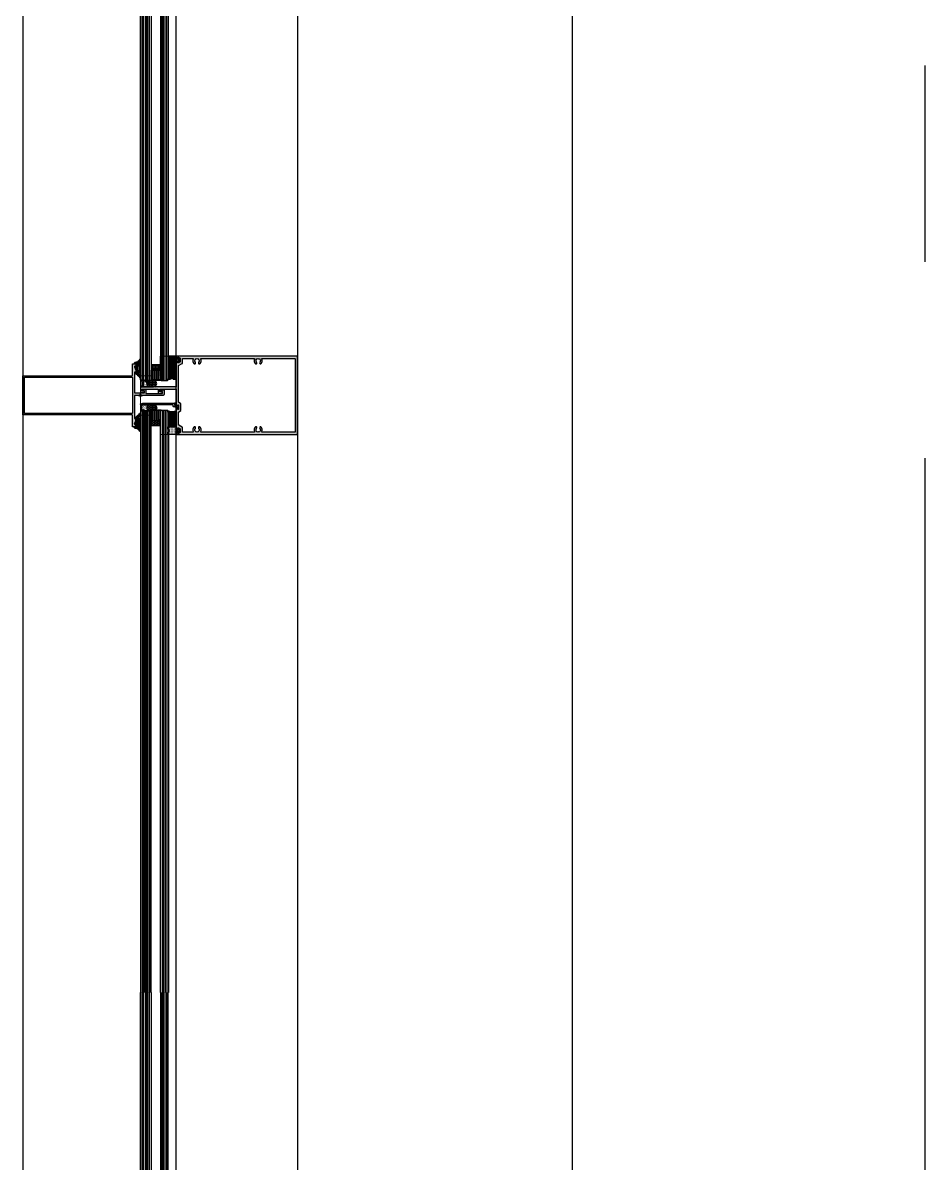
# Model space of a CAD drawing. Header units: millimetres. Extents: x 434053 to 1059003, y -2417481 to 936527.
# Drawn here: x 640920 to 642070, y -2241644 to -2240192 of the extents above; entities that cross this region are included whole.
import ezdxf

# ---------------------------------------------------------------- set-up
doc = ezdxf.new("R2010")
doc.units = ezdxf.units.MM
doc.header["$LTSCALE"] = 1000
doc.header["$MEASUREMENT"] = 0
doc.linetypes.add('CENTER', pattern=[2, 1.25, -0.25, 0.25, -0.25])
doc.linetypes.add('HIDDEN', pattern=[9.525, 6.35, -3.175])
doc.layers.add('A-DETL-0001', color=4, linetype='Continuous', lineweight=15)
doc.layers.add('S-COLS-PROJ', color=150, linetype='Continuous', lineweight=25)
for name, color, linetype in [('ELASTOMER', 6, 'Continuous'), ('ELASTOMER-V', 241, 'Continuous'), ('EXTRUSION-V', 141, 'Continuous'), ('EXTRUSION1', 4, 'Continuous'), ('GLASS', 1, 'Continuous'), ('GLASS-V', 11, 'Continuous'), ('GRID', 8, 'CENTER'), ('HZHZNEWPLOTLAYER#@$TT', 7, 'Continuous'), ('SFC-ELASTOMER', 6, 'Continuous'), ('SFC-ELASTOMER-V', 241, 'Continuous'), ('SILICONE', 8, 'Continuous'), ('SILICONE-V', 9, 'Continuous'), ('型材断面填充', 254, 'Continuous')]:
    doc.layers.add(name, color=color, linetype=linetype)
pattern_1 = [(45, (-5.177405, -3.52174), (-0.04419417, 0.04419417), [])]
pattern_2 = [(180, (30174.3939, 18665.8358), (-3e-16, -1.25), []), (270, (30174.3939, 18665.8358), (1.25, -4e-16), [])]
pattern_3 = [(180, (-8259.038, 34605.197), (2e-12, -2.5), []), (270, (-8259.038, 34605.197), (2.5, 2e-12), [])]
pattern_4 = [(90, (-8261.038, 34583.1971), (1.08253175, 1.875), [1.25, -2.5]), (330, (-8261.038, 34583.1971), (1.082531757, -1.874999996), [1.25, -2.5]), (30, (-8261.038, 34583.1971), (2.165063507, 4e-09), [-2.5, 1.25])]
pattern_5 = [(270, (-2314.46293, 32414.2856), (0.1875, -0.09375), [0, -0.1875])]
pattern_6 = [(180, (-2314.46293, 32414.2856), (-0.09375, -0.1875), [0, -0.1875])]

# ---------------------------------------------------------------- blocks, each defined once
blk = doc.blocks.new('20211008-LC04')
at = {"layer": '型材断面填充', "linetype": 'ByBlock'}
h = blk.add_hatch(color=256, dxfattribs=at)
edge = h.paths.add_edge_path(flags=16)
edge.add_line((139.7, 22.5), (139.7, -22.5))
edge.add_arc((139.2, -22.5), 0.5, -90, 0, ccw=False)
edge.add_line((139.2, -23), (2.5, -23))
edge.add_arc((2.5, -22.5), 0.5, 180, 270, ccw=False)
edge.add_line((2, -22.5), (2, 22.5))
edge.add_arc((2.5, 22.5), 0.5, 90, 180, ccw=False)
edge.add_line((2.5, 23), (139.2, 23))
edge.add_arc((139.2, 22.5), 0.5, 0, 90, ccw=False)
edge = h.paths.add_edge_path()
edge.add_line((143.7, 37), (142.7, 37))
edge.add_arc((142.7, 36.5), 0.5, 90, 201.8014)
edge.add_line((142.3, 36.3), (144, 32.1))
edge.add_arc((143.7, 31.9), 0.3, 0, 21.8014, ccw=False)
edge.add_line((144, 31.9), (144, 29.8))
edge.add_arc((143.7, 29.8), 0.3, -90, 0, ccw=False)
edge.add_line((143.7, 29.5), (142.7, 29.5))
edge.add_arc((142.7, 29), 0.5, 90, 183.6619)
edge.add_line((142.2, 29), (142.2, 3.5))
edge.add_arc((142.7, 3.5), 0.5, 180, 270)
edge.add_line((142.7, 3), (155, 3))
edge.add_line((155, 3), (155, 5.5))
edge.add_line((155, 5.5), (152.8, 5.5))
edge.add_arc((152.8, 5.8), 0.3, 180, 270, ccw=False)
edge.add_line((152.5, 5.8), (152.5, 6.7))
edge.add_arc((152.8, 6.7), 0.3, 97.1808, 180, ccw=False)
edge.add_line((152.8, 7), (156.4, 7.5))
edge.add_arc((156.5, 7), 0.5, 0, 97.1808, ccw=False)
edge.add_line((157, 7), (157, 2.5))
edge.add_line((157, 2.5), (178, 2.5))
edge.add_line((178, 2.5), (178, 5))
edge.add_line((178, 5), (175.3, 5))
edge.add_arc((175.3, 5.3), 0.3, 180, 270, ccw=False)
edge.add_line((175, 5.3), (175, 6.2))
edge.add_arc((175.3, 6.2), 0.3, 96.3794, 180, ccw=False)
edge.add_line((175.3, 6.5), (179.4, 7))
edge.add_arc((179.5, 6.5), 0.5, 0, 96.3793, ccw=False)
edge.add_line((180, 6.5), (180, 1))
edge.add_arc((179, 1), 1, -90, 0, ccw=False)
edge.add_line((179, 0), (142.7, 0))
edge.add_arc((142.7, -0.5), 0.5, 90, 180)
edge.add_line((142.2, -0.5), (142.2, -29))
edge.add_arc((142.7, -29), 0.5, 176.3381, 270)
edge.add_line((142.7, -29.5), (143.7, -29.5))
edge.add_arc((143.7, -29.8), 0.3, 0, 90, ccw=False)
edge.add_line((144, -29.8), (144, -31.9))
edge.add_arc((143.7, -31.9), 0.3, 338.1986, 360, ccw=False)
edge.add_line((144, -32.1), (142.3, -36.3))
edge.add_arc((142.7, -36.5), 0.5, 158.1986, 270)
edge.add_line((142.7, -37), (143.7, -37))
edge.add_arc((143.7, -37.3), 0.3, 0, 90, ccw=False)
edge.add_line((144, -37.3), (144, -39.7))
edge.add_arc((143.7, -39.7), 0.3, -90, 0, ccw=False)
edge.add_line((143.7, -40), (140.2, -40))
edge.add_arc((140.2, -39.5), 0.5, 180, 270, ccw=False)
edge.add_line((139.7, -39.5), (139.7, -25.5))
edge.add_arc((139.2, -25.5), 0.5, 0, 90)
edge.add_line((139.2, -25), (0, -25))
edge.add_line((0, -25), (0, 25))
edge.add_line((0, 25), (139.2, 25))
edge.add_arc((139.2, 25.5), 0.5, 270, 360)
edge.add_line((139.7, 25.5), (139.7, 39.5))
edge.add_arc((140.2, 39.5), 0.5, 90, 180, ccw=False)
edge.add_line((140.2, 40), (143.7, 40))
edge.add_arc((143.7, 39.7), 0.3, 0, 90, ccw=False)
edge.add_line((144, 39.7), (144, 37.3))
edge.add_arc((143.7, 37.3), 0.3, 270, 360, ccw=False)
at = {"color": 0, "linetype": 'ByBlock'}
for points in [[(143.7, 37), (142.7, 37, 0.530598), (142.3, 36.3), (144, 32.1, -0.095415), (144, 31.9), (144, 29.8, -0.414214), (143.7, 29.5), (142.7, 29.5, 0.43306), (142.2, 29), (142.2, 3.5, 0.414214), (142.7, 3), (155, 3), (155, 5.5), (152.8, 5.5, -0.414214), (152.5, 5.8), (152.5, 6.7, -0.377964), (152.8, 7), (156.4, 7.5, -0.451416), (157, 7), (157, 2.5), (178, 2.5), (178, 5), (175.3, 5, -0.414214), (175, 5.3), (175, 6.2, -0.381966), (175.3, 6.5), (179.4, 7, -0.447213), (180, 6.5), (180, 1, -0.414214), (179, 0), (142.7, 0, 0.414214), (142.2, -0.5), (142.2, -29, 0.43306), (142.7, -29.5), (143.7, -29.5, -0.414214), (144, -29.8), (144, -31.9, -0.095415), (144, -32.1), (142.3, -36.3, 0.530598), (142.7, -37), (143.7, -37, -0.414214), (144, -37.3), (144, -39.7, -0.414214), (143.7, -40), (140.2, -40, -0.414214), (139.7, -39.5), (139.7, -25.5, 0.414214), (139.2, -25), (0, -25), (0, 25), (139.2, 25, 0.414214), (139.7, 25.5), (139.7, 39.5, -0.414214), (140.2, 40), (143.7, 40, -0.414214), (144, 39.7), (144, 37.3, -0.414214)], [(139.7, 22.5), (139.7, -22.5, -0.414214), (139.2, -23), (2.5, -23, -0.414214), (2, -22.5), (2, 22.5, -0.414214), (2.5, 23), (139.2, 23, -0.414214)]]:
    blk.add_lwpolyline(points, format="xyb", close=True, dxfattribs=at)
blk = doc.blocks.new('WP')
at = {"linetype": 'ByBlock'}
h = blk.add_hatch(dxfattribs=at)
h.set_pattern_fill('ANSI31', color=0, scale=0.5, style=0)
h.set_pattern_definition(pattern_1)
h.paths.add_polyline_path([(0, 1.25, 0.4142136), (-1.25, 0), (0, 0)])
h = blk.add_hatch(dxfattribs=at)
h.set_pattern_fill('ANSI31', color=0, scale=0.5, style=0)
h.set_pattern_definition(pattern_1)
h.paths.add_polyline_path([(0, -1.25, 0.4142136), (1.25, 0), (0, 0)])
at = {"color": 0, "linetype": 'ByBlock'}
for p, q in [((-2.45, 0), (2.45, 0)), ((0, -2.45), (0, 2.45))]:
    blk.add_line(p, q, dxfattribs=at)
blk.add_circle((0, 0), 1.25, dxfattribs=at)
blk = doc.blocks.new('1902-190121-05')
at = {"layer": 'SFC-ELASTOMER-V'}
h = blk.add_hatch(dxfattribs=at)
h.set_pattern_fill('DOTS', color=256, scale=12, style=0)
h.set_pattern_definition([(0, (-98970.10256, 48449.7369), (0.375, 0.75), [0, -0.75])])
edge = h.paths.add_edge_path(flags=16)
edge.add_arc((3, 3.8), 1, 340.0516, 360)
edge.add_line((4, 3.8), (4, 7.2))
edge.add_arc((3, 7.2), 1, 0, 32.5125)
edge.add_line((3.8, 7.8), (2.9, 9.2))
edge.add_arc((2.5, 8.9), 0.5, 32.5125, 180)
edge.add_line((2, 8.9), (2, 3.4))
edge.add_arc((2.9, 3.4), 0.945, 180, 344.0436)
edge.add_arc((7.7, 2.1), 4, 160.0516, 164.0436, ccw=False)
edge = h.paths.add_edge_path()
edge.add_line((5.7, -2.5), (5.2, -2.5))
edge.add_arc((5.2, -3), 0.5, 90, 226.5751)
edge.add_line((4.9, -3.4), (5.1, -3.6))
edge.add_arc((2.8, -6), 3.32, 16.0825, 47.2847, ccw=False)
edge.add_line((6, -5.1), (6, -5.5))
edge.add_arc((5.4, -5.5), 0.591, 194.2601, 356.8265, ccw=False)
edge.add_arc((1.4, -6.8), 3.65, 18.8601, 46.1587)
edge.add_line((3.9, -4.2), (2.7, -3.1))
edge.add_arc((6.8, 3.9), 8.22, 234.2774, 239.6178, ccw=False)
edge.add_line((2.1, -2.7), (0.4, -2.1))
edge.add_arc((-1.8, -11.8), 10, 77.0054, 85.1504)
edge.add_arc((-0.9, -0.8), 1, 188.5308, 265.1504, ccw=False)
edge.add_line((-1.9, -1), (-2, 0))
edge.add_line((-2, 0), (0, 0))
edge.add_line((0, 0), (0, 3.5))
edge.add_line((0, 3.5), (-1, 3.5))
edge.add_arc((-1, 4), 0.5, 157.3801, 270, ccw=False)
edge.add_line((-1.5, 4.2), (0, 7.5))
edge.add_line((0, 7.5), (0, 11))
edge.add_line((0, 11), (-0.5, 11))
edge.add_arc((-0.5, 11.5), 0.5, 143.1301, 270, ccw=False)
edge.add_arc((-8.5, 25.7), 15.9, 298.5903, 327.3087)
edge.add_arc((5.3, 16.9), 0.5, 90, 147.3087, ccw=False)
edge.add_line((5.3, 17.4), (5.5, 17.4))
edge.add_arc((5.5, 16.9), 0.5, 0, 90, ccw=False)
edge.add_line((6, 16.9), (6, 16.6))
edge.add_arc((5.5, 16.6), 0.5, 337.7652, 360, ccw=False)
edge.add_line((6, 16.4), (4, 11.6))
edge.add_arc((4.5, 11.4), 0.5, 157.7652, 212.5125)
edge.add_line((4.1, 11.1), (5.9, 8.2))
edge.add_arc((5.5, 7.9), 0.5, 0, 32.5125, ccw=False)
edge.add_line((6, 7.9), (6, 3))
edge.add_arc((5.5, 3), 0.5, 323.1301, 360, ccw=False)
edge.add_arc((6.7, 2.1), 1, 143.1301, 180)
edge.add_line((5.7, 2.1), (5.7, -2.5))
at = {"color": 0, "linetype": 'ByBlock'}
blk.add_lwpolyline([(5.7, -2.5), (5.2, -2.5, 0.678166), (4.9, -3.4), (5.1, -3.6, -0.136993), (6, -5.1), (6, -5.5, -0.858364), (4.8, -5.6), (4.8, -5.6, 0.119679), (3.9, -4.2), (2.7, -3.1, -0.023306), (2.1, -2.7), (0.4, -2.1, 0.035554), (-1, -1.8, -0.347355), (-1.9, -1), (-2, 0), (0, 0), (0, 3.5), (-1, 3.5, -0.535184), (-1.5, 4.2), (0, 7.5), (0, 11), (-0.5, 11, -0.618034), (-0.9, 11.8, 0.125968), (4.9, 17.2, -0.255402), (5.3, 17.4), (5.5, 17.4, -0.414214), (6, 16.9), (6, 16.6, -0.097323), (6, 16.4), (4, 11.6, 0.24353), (4.1, 11.1), (5.9, 8.2, -0.142822), (6, 7.9), (6, 3, -0.162278), (5.9, 2.7, 0.162278), (5.7, 2.1), (5.7, -2.5)], format="xyb", dxfattribs=at)
blk.add_lwpolyline([(3.9, 3.5, 0.087262), (4, 3.8), (4, 7.2, 0.142822), (3.8, 7.8), (2.9, 9.2, 0.750054), (2, 8.9), (2, 3.4, 0.869621), (3.9, 3.2, -0.01742)], format="xyb", close=True, dxfattribs=at)
blk = doc.blocks.new('20211011-LC03')
at = {"layer": '型材断面填充', "linetype": 'ByBlock'}
h = blk.add_hatch(color=256, dxfattribs=at)
edge = h.paths.add_edge_path()
edge.add_arc((3.3, 2.2), 0.2, 270, 390)
edge.add_line((3.4, 2.3), (3.3, 2.5))
edge.add_arc((3.5, 2.6), 0.222, 90, 210, ccw=False)
edge.add_line((3.5, 2.8), (3.8, 2.8))
edge.add_arc((3.8, 3), 0.222, 270, 322.4314)
edge.add_line((4, 2.9), (5.5, 4.9))
edge.add_arc((5.7, 4.7), 0.22, 90, 142.4314, ccw=False)
edge.add_line((5.7, 4.9), (7.6, 4.9))
edge.add_arc((7.6, 4.7), 0.22, -37.5686, 90, ccw=False)
edge.add_line((7.8, 4.6), (4.5, 0.3))
edge.add_line((4.5, 0.3), (4.5, -1.5))
edge.add_arc((4, -1.5), 0.5, -89.9999, 0, ccw=False)
edge.add_line((4, -2), (2.5, -2))
edge.add_arc((2.5, -2.5), 0.5, 90.0001, 180)
edge.add_line((2, -2.5), (2, -43))
edge.add_arc((1.5, -43), 0.5, -90, 0, ccw=False)
edge.add_line((1.5, -43.5), (1, -43.5))
edge.add_line((1, -43.5), (0, -40.5))
edge.add_line((0, -40.5), (0, 0))
edge.add_line((0, 0), (2.5, 0))
edge.add_line((2.5, 0), (2.5, 2))
edge.add_line((2.5, 2), (3.3, 2))
at = {"color": 0, "linetype": 'ByBlock'}
blk.add_lwpolyline([(3.3, 2, 0.57735), (3.4, 2.3), (3.3, 2.5, -0.57735), (3.5, 2.8), (3.8, 2.8, 0.232852), (4, 2.9), (5.5, 4.9, -0.232852), (5.7, 4.9), (7.6, 4.9, -0.622255), (7.8, 4.6), (4.5, 0.3), (4.5, -1.5, -0.414213), (4, -2), (2.5, -2, 0.414213), (2, -2.5), (2, -43, -0.414214), (1.5, -43.5), (1, -43.5), (0, -40.5), (0, 0), (2.5, 0), (2.5, 2)], format="xyb", close=True, dxfattribs=at)
blk = doc.blocks.new('*U555')
at = {"layer": 'ELASTOMER-V', "linetype": 'ByBlock'}
h = blk.add_hatch(dxfattribs=at)
h.set_pattern_fill('DOTS', color=256, scale=12, style=0)
h.set_pattern_definition([(0, (0, -2), (0.375, 0.75), [0, -0.75])])
edge = h.paths.add_edge_path()
edge.add_arc((1, -14.8), 1, 0, 90)
edge.add_line((1, -13.8), (-1, -13.8))
edge.add_arc((-1, -14.8), 1, 90, 180)
edge.add_line((-2, -14.8), (-5, -14.8))
edge.add_line((-5, -14.8), (-5, -4.8))
edge.add_line((-5, -4.8), (-2, -4.8))
edge.add_line((-2, -4.8), (-2, -3.1))
edge.add_line((-2, -3.1), (-2.4, -3.1))
edge.add_arc((-2.3, -2.6), 0.5, 140.4654, 270, ccw=False)
edge.add_line((-2.7, -2.3), (-1.2, -0.5))
edge.add_arc((-0.9, -0.8), 0.5, 90, 140.4654, ccw=False)
edge.add_line((-0.9, -0.3), (-0.8, -0.3))
edge.add_arc((0, 0), 0.813, 202.6199, 337.3801)
edge.add_line((0.8, -0.3), (0.9, -0.3))
edge.add_arc((0.9, -0.8), 0.5, 39.5346, 90, ccw=False)
edge.add_line((1.2, -0.5), (2.7, -2.3))
edge.add_arc((2.3, -2.6), 0.5, -90, 39.5346, ccw=False)
edge.add_line((2.3, -3.1), (2, -3.1))
edge.add_line((2, -3.1), (2, -4.8))
edge.add_line((2, -4.8), (5, -4.8))
edge.add_line((5, -4.8), (5, -14.8))
edge.add_line((5, -14.8), (2, -14.8))
edge = h.paths.add_edge_path(flags=16)
edge.add_line((1, -2.8), (1, -3.8))
edge.add_arc((0, -3.8), 1, -180, 0, ccw=False)
edge.add_line((-1, -3.8), (-1, -2.8))
edge.add_arc((0, -2.8), 1, 0, 180, ccw=False)
at = {"color": 0, "linetype": 'ByBlock'}
for points in [[(2, -14.8, 0.414214), (1, -13.8), (-1, -13.8, 0.414214), (-2, -14.8), (-5, -14.8), (-5, -4.8), (-2, -4.8), (-2, -3.1), (-2.4, -3.1, -0.634219), (-2.7, -2.3), (-1.2, -0.5, -0.223826), (-0.9, -0.3), (-0.8, -0.3, 0.666667), (0.8, -0.3), (0.9, -0.3, -0.223826), (1.2, -0.5), (2.7, -2.3, -0.634219), (2.3, -3.1), (2, -3.1), (2, -4.8), (5, -4.8), (5, -14.8)], [(1, -2.8), (1, -3.8, -1), (-1, -3.8), (-1, -2.8, -1)]]:
    blk.add_lwpolyline(points, format="xyb", close=True, dxfattribs=at)
blk = doc.blocks.new('*U423')
at = {"layer": 'GLASS-V'}
h = blk.add_hatch(dxfattribs=at)
h.set_pattern_fill('HONEY', color=256, scale=10, angle=90, style=0)
h.set_pattern_definition(pattern_4)
edge = h.paths.add_edge_path()
edge.add_arc((14.8, 12.3), 0.2, 218, 270, ccw=False)
edge.add_line((14.6, 12.1), (13.3, 13.8))
edge.add_arc((13.5, 13.9), 0.2, 180, 218, ccw=False)
edge.add_line((13.3, 13.9), (13.3, 17.5))
edge.add_line((13.3, 17.5), (13.3, 21.1))
edge.add_arc((13.5, 21.1), 0.2, 142, 180, ccw=False)
edge.add_line((13.3, 21.2), (14.6, 22.9))
edge.add_arc((14.8, 22.8), 0.2, 90, 142, ccw=False)
edge.add_line((14.8, 23), (19.5, 23))
edge.add_arc((19.5, 22.8), 0.2, 0, 90, ccw=False)
edge.add_line((19.7, 22.7), (19.7, 12.2))
edge.add_arc((19.5, 12.3), 0.2, 270, 360, ccw=False)
edge.add_line((19.5, 12.1), (14.8, 12.1))
at = {"layer": 'SILICONE'}
h = blk.add_hatch(dxfattribs=at)
h.set_pattern_fill('DOTS', color=256, scale=3, angle=180, style=0)
h.set_pattern_definition(pattern_6)
edge = h.paths.add_edge_path()
edge.add_arc((-1.9, 22.3), 15, -4.6162, 4.6162, ccw=False)
edge.add_arc((13.5, 21.1), 0.474, 140.8945, 181.1055, ccw=False)
edge.add_line((13.1, 21.4), (14.4, 23.1))
edge.add_arc((14.8, 22.7), 0.5, 90, 142, ccw=False)
edge.add_line((14.8, 23.2), (14.8, 23.5))
edge.add_line((14.8, 23.5), (13, 23.5))
h = blk.add_hatch(dxfattribs=at)
h.set_pattern_fill('DOTS', color=256, scale=3, angle=270, style=0)
h.set_pattern_definition(pattern_5)
edge = h.paths.add_edge_path()
edge.add_arc((-1.9, 12.7), 15, 355.3838, 364.6162)
edge.add_arc((13.5, 13.9), 0.474, 178.8945, 219.1055)
edge.add_line((13.1, 13.6), (14.4, 11.9))
edge.add_arc((14.8, 12.2), 0.5, 218, 270)
edge.add_line((14.8, 11.7), (14.8, 11.5))
edge.add_line((14.8, 11.5), (13, 11.5))
at = {"layer": 'SILICONE-V'}
h = blk.add_hatch(dxfattribs=at)
h.set_pattern_fill('ANSI37', color=256, scale=20, angle=135, style=0)
h.set_pattern_definition(pattern_3)
edge = h.paths.add_edge_path()
edge.add_line((0, 24.5), (0, 10.5))
edge.add_line((0, 10.5), (1, 11.5))
edge.add_line((1, 11.5), (13, 11.5))
edge.add_arc((-2.8, 12.7), 15.8, 355.5337, 364.4663)
edge.add_line((13, 14), (13, 21))
edge.add_arc((-1.8, 22.3), 14.8, 355.2311, 364.7689)
edge.add_line((13, 23.5), (1, 23.5))
edge.add_line((1, 23.5), (0, 24.5))
at = {"layer": 'GLASS'}
for points in [[(829.8, 23.5), (1, 23.5), (0, 24.5), (0, 32.5), (1, 33.5), (829.8, 33.5)], [(829.8, 11.5), (1, 11.5), (0, 10.5), (0, 6.5), (1, 5.5), (829.8, 5.5)], [(829.8, 4), (1, 4), (0, 3), (0, -1), (1, -2), (829.8, -2)]]:
    blk.add_lwpolyline(points, dxfattribs=at)
at = {"layer": 'GLASS-V'}
for p, q in [((0, 31.5), (829.8, 31.5)), ((0, 29.5), (829.8, 29.5)), ((0, 27.5), (829.8, 27.5)), ((0, 25.5), (829.8, 25.5)), ((20, 20.7, 0), (19.7, 20.7, 0)), ((20, 20.1, 0), (19.7, 20.1, 0)), ((20, 14.9, 0), (19.7, 14.9, 0)), ((0, 9.5), (829.8, 9.5)), ((0, 7.5), (829.8, 7.5)), ((0, 2), (829.8, 2)), ((0, 0), (829.8, 0)), ((20, 14.3, 0), (19.7, 14.3, 0))]:
    blk.add_line(p, q, dxfattribs=at)
for points in [[(13, 17.5), (13, 21.1, -0.167343), (13.1, 21.4), (14.4, 23.1, -0.230868), (14.8, 23.2), (19.5, 23.2, -0.414214), (20, 22.7), (20, 17.5), (20, 12.2, -0.414214), (19.5, 11.7), (14.8, 11.7, -0.230868), (14.4, 11.9), (13.1, 13.6, -0.167343), (13, 13.9)], [(14.8, 12.1, -0.230868), (14.6, 12.1), (13.3, 13.8, -0.167343), (13.3, 13.9), (13.3, 17.5), (13.3, 21.1, -0.167343), (13.3, 21.2), (14.6, 22.9, -0.230868), (14.8, 23), (19.5, 23, -0.414214), (19.7, 22.7), (19.7, 12.2, -0.414214), (19.5, 12.1)]]:
    blk.add_lwpolyline(points, format="xyb", close=True, dxfattribs=at)
at = {"layer": 'GLASS-V', "linetype": 'HIDDEN', "const_width": 1.5}
blk.add_lwpolyline([(1, 4.8), (829.8, 4.8)], dxfattribs=at)
at = {"layer": 'SILICONE'}
for points in [[(0, 24.5), (0, 10.5), (1, 11.5), (13, 11.5, 0.038996), (13, 14), (13, 21, 0.041641), (13, 23.5), (1, 23.5)], [(13, 23.5, -0.040306), (13, 21.1, -0.177276), (13.1, 21.4), (14.4, 23.1, -0.230868), (14.8, 23.2), (14.8, 23.5)], [(13, 11.5, 0.040306), (13, 13.9, 0.177276), (13.1, 13.6), (14.4, 11.9, 0.230868), (14.8, 11.7), (14.8, 11.5)]]:
    blk.add_lwpolyline(points, format="xyb", close=True, dxfattribs=at)
blk = doc.blocks.new('20221206.181636')
at = {"layer": '型材断面填充', "linetype": 'ByBlock'}
h = blk.add_hatch(color=256, dxfattribs=at)
edge = h.paths.add_edge_path()
edge.add_line((200, 100), (55.2, 100))
edge.add_line((55.2, 100), (45.5, 100))
edge.add_line((45.5, 100), (45.5, 98))
edge.add_arc((46.5, 98), 1, 179.9993, 270)
edge.add_line((46.5, 97), (46.7, 97))
edge.add_arc((46.7, 97.3), 0.3, 270, 360)
edge.add_line((47, 97.3), (47, 98))
edge.add_arc((47.5, 98), 0.5, 90, 180, ccw=False)
edge.add_line((47.5, 98.5), (48.6, 98.5))
edge.add_arc((48.6, 98), 0.5, 60.2551, 90, ccw=False)
edge.add_line((48.9, 98.4), (50.2, 97.6))
edge.add_arc((50, 97.2), 0.5, 0, 60.2551, ccw=False)
edge.add_line((50.5, 97.2), (50.5, 92.8))
edge.add_arc((50, 92.8), 0.5, 299.7449, 360, ccw=False)
edge.add_line((50.2, 92.4), (48.9, 91.6))
edge.add_arc((48.6, 92), 0.5, 270, 299.7449, ccw=False)
edge.add_line((48.6, 91.5), (47.5, 91.5))
edge.add_arc((47.5, 92), 0.5, 180, 270, ccw=False)
edge.add_line((47, 92), (47, 92.7))
edge.add_arc((46.7, 92.7), 0.3, 0, 90)
edge.add_line((46.7, 93), (46.5, 93))
edge.add_arc((46.5, 92), 1, 90, 180)
edge.add_line((45.5, 92), (45.5, 61))
edge.add_line((45.5, 61), (0.5, 61))
edge.add_arc((0.5, 60.5), 0.5, 90, 180)
edge.add_line((0, 60.5), (0, 54))
edge.add_arc((0.5, 54), 0.5, 180, 270)
edge.add_line((0.5, 53.5), (4.5, 53.5))
edge.add_arc((4.5, 54), 0.5, 270, 360)
edge.add_line((5, 54), (5, 55))
edge.add_arc((4.5, 55), 0.5, 0, 90)
edge.add_line((4.5, 55.5), (2.5, 55.5))
edge.add_arc((2.5, 56), 0.5, 180, 270, ccw=False)
edge.add_line((2, 56), (2, 57.5))
edge.add_arc((2.5, 57.5), 0.5, 90, 180, ccw=False)
edge.add_line((2.5, 58), (22, 58))
edge.add_arc((22, 57.5), 0.5, 0, 90, ccw=False)
edge.add_line((22.5, 57.5), (22.5, 53))
edge.add_arc((23, 53), 0.5, 180, 270)
edge.add_line((23, 52.5), (27, 52.5))
edge.add_arc((27, 53), 0.5, 270, 360)
edge.add_line((27.5, 53), (27.5, 54))
edge.add_arc((27, 54), 0.5, 0, 90)
edge.add_line((27, 54.5), (25, 54.5))
edge.add_arc((25, 55), 0.5, 180, 270, ccw=False)
edge.add_line((24.5, 55), (24.5, 57.5))
edge.add_arc((25, 57.5), 0.5, 90, 180, ccw=False)
edge.add_line((25, 58), (45, 58))
edge.add_arc((45, 57.5), 0.5, 0, 90, ccw=False)
edge.add_line((45.5, 57.5), (45.5, 36.7))
edge.add_arc((45.7, 36.7), 0.2, 180, 299.1177)
edge.add_line((45.8, 36.6), (48.2, 37.9))
edge.add_arc((48.3, 37.7), 0.2, 0, 119.1177, ccw=False)
edge.add_line((48.5, 37.7), (48.5, 32.3))
edge.add_arc((48.3, 32.3), 0.2, 240.8823, 360, ccw=False)
edge.add_line((48.2, 32.1), (45.8, 33.4))
edge.add_arc((45.7, 33.3), 0.2, 60.8823, 180)
edge.add_line((45.5, 33.3), (45.5, 8))
edge.add_arc((46.5, 8), 1, 180, 270)
edge.add_line((46.5, 7), (46.7, 7))
edge.add_arc((46.7, 7.3), 0.3, 270, 360)
edge.add_line((47, 7.3), (47, 8))
edge.add_arc((47.5, 8), 0.5, 90, 180, ccw=False)
edge.add_line((47.5, 8.5), (48.6, 8.5))
edge.add_arc((48.6, 8), 0.5, 60.2551, 90, ccw=False)
edge.add_line((48.9, 8.4), (50.2, 7.6))
edge.add_arc((50, 7.2), 0.5, 0, 60.2551, ccw=False)
edge.add_line((50.5, 7.2), (50.5, 2.8))
edge.add_arc((50, 2.8), 0.5, -60.2551, 0, ccw=False)
edge.add_line((50.2, 2.4), (48.9, 1.6))
edge.add_arc((48.6, 2), 0.5, 270, 299.7449, ccw=False)
edge.add_line((48.6, 1.5), (47.5, 1.5))
edge.add_arc((47.5, 2), 0.5, 180, 270, ccw=False)
edge.add_line((47, 2), (47, 2.7))
edge.add_arc((46.7, 2.7), 0.3, 0, 90)
edge.add_line((46.7, 3), (46.5, 3))
edge.add_arc((46.5, 2), 1, 90, 180.0007)
edge.add_line((45.5, 2), (45.5, 0))
edge.add_line((45.5, 0), (200, 0))
edge.add_line((200, 0), (200, 100))
edge = h.paths.add_edge_path(flags=16)
edge.add_line((48.5, 87.9), (53.2, 90.6))
edge.add_arc((53, 91), 0.5, 299.7449, 360)
edge.add_line((53.5, 91), (53.5, 96.5))
edge.add_arc((54, 96.5), 0.5, 90, 180, ccw=False)
edge.add_line((54, 97), (61.3, 97))
edge.add_line((61.3, 97), (66.8, 97))
edge.add_arc((66.8, 96.5), 0.5, -25.5332, 90, ccw=False)
edge.add_arc((72, 94), 5.3, 154.4668, 222.0226)
edge.add_arc((69, 91.3), 1.25, 222.0226, 330)
edge.add_arc((69, 91.3), 1.25, 330, 402.0226)
edge.add_arc((72, 94), 2.8, 218.5196, 222.0226, ccw=False)
edge.add_line((69.8, 92.3), (69.9, 92.3))
edge.add_arc((72, 94), 2.65, 201.4804, 218.5196, ccw=False)
edge.add_line((69.5, 93), (69.4, 93))
edge.add_arc((72, 94), 2.8, 98.5196, 201.4804, ccw=False)
edge.add_line((71.6, 96.8), (71.6, 96.6))
edge.add_arc((72, 94), 2.65, 81.4804, 98.5196, ccw=False)
edge.add_line((72.4, 96.6), (72.4, 96.8))
edge.add_arc((72, 94), 2.8, -21.4804, 81.4804, ccw=False)
edge.add_line((74.6, 93), (74.5, 93))
edge.add_arc((72, 94), 2.65, 321.4804, 338.5196, ccw=False)
edge.add_line((74.1, 92.3), (74.2, 92.3))
edge.add_arc((72, 94), 2.8, 317.9774, 321.4804, ccw=False)
edge.add_arc((75, 91.3), 1.25, 137.9774, 210)
edge.add_arc((75, 91.3), 1.25, 210, 317.9774)
edge.add_arc((72, 94), 5.3, 317.9774, 385.5332)
edge.add_arc((77.2, 96.5), 0.5, 90, 205.5332, ccw=False)
edge.add_line((77.2, 97), (144.8, 97))
edge.add_arc((144.8, 96.5), 0.5, -25.5332, 90, ccw=False)
edge.add_arc((150, 94), 5.3, 154.4668, 222.0226)
edge.add_arc((147, 91.3), 1.25, 222.0226, 330)
edge.add_arc((147, 91.3), 1.25, 330, 402.0226)
edge.add_arc((150, 94), 2.8, 218.5196, 222.0226, ccw=False)
edge.add_line((147.8, 92.3), (147.9, 92.3))
edge.add_arc((150, 94), 2.65, 201.4804, 218.5196, ccw=False)
edge.add_line((147.5, 93), (147.4, 93))
edge.add_arc((150, 94), 2.8, 98.5196, 201.4804, ccw=False)
edge.add_line((149.6, 96.8), (149.6, 96.6))
edge.add_arc((150, 94), 2.65, 81.4804, 98.5196, ccw=False)
edge.add_line((150.4, 96.6), (150.4, 96.8))
edge.add_arc((150, 94), 2.8, -21.4804, 81.4804, ccw=False)
edge.add_line((152.6, 93), (152.5, 93))
edge.add_arc((150, 94), 2.65, 321.4804, 338.5196, ccw=False)
edge.add_line((152.1, 92.3), (152.2, 92.3))
edge.add_arc((150, 94), 2.8, 317.9774, 321.4804, ccw=False)
edge.add_arc((153, 91.3), 1.25, 137.9774, 210)
edge.add_arc((153, 91.3), 1.25, 210, 317.9774)
edge.add_arc((150, 94), 5.3, 317.9774, 385.5332)
edge.add_arc((155.2, 96.5), 0.5, 90, 205.5332, ccw=False)
edge.add_line((155.2, 97), (196.5, 97))
edge.add_arc((196.5, 96.5), 0.5, 0, 90, ccw=False)
edge.add_line((197, 96.5), (197, 3.5))
edge.add_arc((196.5, 3.5), 0.5, -90, 0, ccw=False)
edge.add_line((196.5, 3), (155.2, 3))
edge.add_arc((155.2, 3.5), 0.5, 154.4668, 270, ccw=False)
edge.add_arc((150, 6), 5.3, 334.4668, 402.0226)
edge.add_arc((153, 8.7), 1.25, 42.0226, 150)
edge.add_arc((153, 8.7), 1.25, 150, 222.0226)
edge.add_arc((150, 6), 2.8, 38.5196, 42.0226, ccw=False)
edge.add_line((152.2, 7.7), (152.1, 7.7))
edge.add_arc((150, 6), 2.65, 21.4804, 38.5196, ccw=False)
edge.add_line((152.5, 7), (152.6, 7))
edge.add_arc((150, 6), 2.8, -81.4804, 21.4804, ccw=False)
edge.add_line((150.4, 3.2), (150.4, 3.4))
edge.add_arc((150, 6), 2.65, 261.4804, 278.5196, ccw=False)
edge.add_line((149.6, 3.4), (149.6, 3.2))
edge.add_arc((150, 6), 2.8, 158.5196, 261.4804, ccw=False)
edge.add_line((147.4, 7), (147.5, 7))
edge.add_arc((150, 6), 2.65, 141.4804, 158.5196, ccw=False)
edge.add_line((147.9, 7.7), (147.8, 7.7))
edge.add_arc((150, 6), 2.8, 137.9774, 141.4804, ccw=False)
edge.add_arc((147, 8.7), 1.25, 317.9774, 390)
edge.add_arc((147, 8.7), 1.25, 30, 137.9774)
edge.add_arc((150, 6), 5.3, 137.9774, 205.5332)
edge.add_arc((144.8, 3.5), 0.5, -90, 25.5332, ccw=False)
edge.add_line((144.8, 3), (77.2, 3))
edge.add_arc((77.2, 3.5), 0.5, 154.4668, 270, ccw=False)
edge.add_arc((72, 6), 5.3, 334.4668, 402.0226)
edge.add_arc((75, 8.7), 1.25, 42.0226, 150)
edge.add_arc((75, 8.7), 1.25, 150, 222.0226)
edge.add_arc((72, 6), 2.8, 38.5196, 42.0226, ccw=False)
edge.add_line((74.2, 7.7), (74.1, 7.7))
edge.add_arc((72, 6), 2.65, 21.4804, 38.5196, ccw=False)
edge.add_line((74.5, 7), (74.6, 7))
edge.add_arc((72, 6), 2.8, -81.4804, 21.4804, ccw=False)
edge.add_line((72.4, 3.2), (72.4, 3.4))
edge.add_arc((72, 6), 2.65, 261.4804, 278.5196, ccw=False)
edge.add_line((71.6, 3.4), (71.6, 3.2))
edge.add_arc((72, 6), 2.8, 158.5196, 261.4804, ccw=False)
edge.add_line((69.4, 7), (69.5, 7))
edge.add_arc((72, 6), 2.65, 141.4804, 158.5196, ccw=False)
edge.add_line((69.9, 7.7), (69.8, 7.7))
edge.add_arc((72, 6), 2.8, 137.9774, 141.4804, ccw=False)
edge.add_arc((69, 8.7), 1.25, 317.9774, 390)
edge.add_arc((69, 8.7), 1.25, 30, 137.9774)
edge.add_arc((72, 6), 5.3, 137.9774, 205.5332)
edge.add_arc((66.8, 3.5), 0.5, -90, 25.5332, ccw=False)
edge.add_line((66.8, 3), (54, 3))
edge.add_arc((54, 3.5), 0.5, 180, 270, ccw=False)
edge.add_line((53.5, 3.5), (53.5, 9))
edge.add_arc((53, 9), 0.5, 0, 60.2551)
edge.add_line((53.2, 9.4), (48.8, 12))
edge.add_arc((49, 12.4), 0.5, 180, 240.2551, ccw=False)
edge.add_line((48.5, 12.4), (48.5, 28.6))
edge.add_line((48.5, 28.6), (51.5, 30.6))
edge.add_line((51.5, 30.6), (51.5, 39.4))
edge.add_line((51.5, 39.4), (48.5, 41.4))
edge.add_line((48.5, 41.4), (48.5, 87.9))
for points in [[(200, 100), (55.2, 100), (45.5, 100), (45.5, 98, 0.414217), (46.5, 97), (46.7, 97, 0.414214), (47, 97.3), (47, 98, -0.414214), (47.5, 98.5), (48.6, 98.5, -0.13052), (48.9, 98.4), (50.2, 97.6, -0.269143), (50.5, 97.2), (50.5, 92.8, -0.269143), (50.2, 92.4), (48.9, 91.6, -0.13052), (48.6, 91.5), (47.5, 91.5, -0.414214), (47, 92), (47, 92.7, 0.414214), (46.7, 93), (46.5, 93, 0.414213), (45.5, 92), (45.5, 61), (0.5, 61, 0.414214), (0, 60.5), (0, 54, 0.414214), (0.5, 53.5), (4.5, 53.5, 0.414214), (5, 54), (5, 55, 0.414214), (4.5, 55.5), (2.5, 55.5, -0.414214), (2, 56), (2, 57.5, -0.414214), (2.5, 58), (22, 58, -0.414214), (22.5, 57.5), (22.5, 53, 0.414214), (23, 52.5), (27, 52.5, 0.414214), (27.5, 53), (27.5, 54, 0.414214), (27, 54.5), (25, 54.5, -0.414214), (24.5, 55), (24.5, 57.5, -0.414213), (25, 58), (45, 58, -0.414214), (45.5, 57.5), (45.5, 36.7, 0.572229), (45.8, 36.6), (48.2, 37.9, -0.572229), (48.5, 37.7), (48.5, 32.3, -0.572229), (48.2, 32.1), (45.8, 33.4, 0.572229), (45.5, 33.3), (45.5, 8, 0.414213), (46.5, 7), (46.7, 7, 0.414214), (47, 7.3), (47, 8, -0.414214), (47.5, 8.5), (48.6, 8.5, -0.13052), (48.9, 8.4), (50.2, 7.6, -0.269143), (50.5, 7.2), (50.5, 2.8, -0.269143), (50.2, 2.4), (48.9, 1.6, -0.13052), (48.6, 1.5), (47.5, 1.5, -0.414214), (47, 2), (47, 2.7, 0.414214), (46.7, 3), (46.5, 3, 0.414217), (45.5, 2), (45.5, 0), (200, 0)], [(48.5, 87.9), (53.2, 90.6, 0.269143), (53.5, 91), (53.5, 96.5, -0.414214), (54, 97), (61.3, 97), (66.8, 97, -0.55165), (67.2, 96.3, 0.303613), (68.1, 90.5, 0.509401), (70.1, 90.7, 0.325029), (69.9, 92.1, -0.015286), (69.8, 92.3), (69.9, 92.3, -0.074485), (69.5, 93), (69.4, 93, -0.482132), (71.6, 96.8), (71.6, 96.6, -0.074485), (72.4, 96.6), (72.4, 96.8, -0.482132), (74.6, 93), (74.5, 93, -0.074485), (74.1, 92.3), (74.2, 92.3, -0.015286), (74.1, 92.1, 0.325029), (73.9, 90.7, 0.509401), (75.9, 90.5, 0.303613), (76.8, 96.3, -0.55165), (77.2, 97), (144.8, 97, -0.55165), (145.2, 96.3, 0.303613), (146.1, 90.5, 0.509401), (148.1, 90.7, 0.325029), (147.9, 92.1, -0.015286), (147.8, 92.3), (147.9, 92.3, -0.074485), (147.5, 93), (147.4, 93, -0.482132), (149.6, 96.8), (149.6, 96.6, -0.074485), (150.4, 96.6), (150.4, 96.8, -0.482132), (152.6, 93), (152.5, 93, -0.074485), (152.1, 92.3), (152.2, 92.3, -0.015286), (152.1, 92.1, 0.325029), (151.9, 90.7, 0.509401), (153.9, 90.5, 0.303613), (154.8, 96.3, -0.55165), (155.2, 97), (196.5, 97, -0.414214), (197, 96.5), (197, 3.5, -0.414214), (196.5, 3), (155.2, 3, -0.55165), (154.8, 3.7, 0.303613), (153.9, 9.5, 0.509401), (151.9, 9.3, 0.325029), (152.1, 7.9, -0.015286), (152.2, 7.7), (152.1, 7.7, -0.074485), (152.5, 7), (152.6, 7, -0.482132), (150.4, 3.2), (150.4, 3.4, -0.074485), (149.6, 3.4), (149.6, 3.2, -0.482132), (147.4, 7), (147.5, 7, -0.074485), (147.9, 7.7), (147.8, 7.7, -0.015286), (147.9, 7.9, 0.325029), (148.1, 9.3, 0.509401), (146.1, 9.5, 0.303613), (145.2, 3.7, -0.55165), (144.8, 3), (77.2, 3, -0.55165), (76.8, 3.7, 0.303613), (75.9, 9.5, 0.509401), (73.9, 9.3, 0.325029), (74.1, 7.9, -0.015286), (74.2, 7.7), (74.1, 7.7, -0.074485), (74.5, 7), (74.6, 7, -0.482132), (72.4, 3.2), (72.4, 3.4, -0.074485), (71.6, 3.4), (71.6, 3.2, -0.482132), (69.4, 7), (69.5, 7, -0.074485), (69.9, 7.7), (69.8, 7.7, -0.015286), (69.9, 7.9, 0.325029), (70.1, 9.3, 0.509401), (68.1, 9.5, 0.303613), (67.2, 3.7, -0.55165), (66.8, 3), (54, 3, -0.414214), (53.5, 3.5), (53.5, 9, 0.269143), (53.2, 9.4), (48.8, 12, -0.269143), (48.5, 12.4), (48.5, 28.6), (51.5, 30.6), (51.5, 39.4), (48.5, 41.4)]]:
    blk.add_lwpolyline(points, format="xyb", close=True)
blk = doc.blocks.new('*U427')
at = {"layer": 'GLASS-V'}
h = blk.add_hatch(dxfattribs=at)
h.set_pattern_fill('HONEY', color=256, scale=10, angle=90, style=0)
h.set_pattern_definition(pattern_4)
edge = h.paths.add_edge_path()
edge.add_arc((14.8, 12.3), 0.2, 218, 270, ccw=False)
edge.add_line((14.6, 12.1), (13.3, 13.8))
edge.add_arc((13.5, 13.9), 0.2, 180, 218, ccw=False)
edge.add_line((13.3, 13.9), (13.3, 17.5))
edge.add_line((13.3, 17.5), (13.3, 21.1))
edge.add_arc((13.5, 21.1), 0.2, 142, 180, ccw=False)
edge.add_line((13.3, 21.2), (14.6, 22.9))
edge.add_arc((14.8, 22.8), 0.2, 90, 142, ccw=False)
edge.add_line((14.8, 23), (19.5, 23))
edge.add_arc((19.5, 22.8), 0.2, 0, 90, ccw=False)
edge.add_line((19.7, 22.7), (19.7, 12.2))
edge.add_arc((19.5, 12.3), 0.2, 270, 360, ccw=False)
edge.add_line((19.5, 12.1), (14.8, 12.1))
at = {"layer": 'SILICONE'}
h = blk.add_hatch(dxfattribs=at)
h.set_pattern_fill('DOTS', color=256, scale=3, angle=180, style=0)
h.set_pattern_definition(pattern_6)
edge = h.paths.add_edge_path()
edge.add_arc((-1.9, 22.3), 15, -4.6162, 4.6162, ccw=False)
edge.add_arc((13.5, 21.1), 0.474, 140.8945, 181.1055, ccw=False)
edge.add_line((13.1, 21.4), (14.4, 23.1))
edge.add_arc((14.8, 22.7), 0.5, 90, 142, ccw=False)
edge.add_line((14.8, 23.2), (14.8, 23.5))
edge.add_line((14.8, 23.5), (13, 23.5))
h = blk.add_hatch(dxfattribs=at)
h.set_pattern_fill('DOTS', color=256, scale=3, angle=270, style=0)
h.set_pattern_definition(pattern_5)
edge = h.paths.add_edge_path()
edge.add_arc((-1.9, 12.7), 15, 355.3838, 364.6162)
edge.add_arc((13.5, 13.9), 0.474, 178.8945, 219.1055)
edge.add_line((13.1, 13.6), (14.4, 11.9))
edge.add_arc((14.8, 12.2), 0.5, 218, 270)
edge.add_line((14.8, 11.7), (14.8, 11.5))
edge.add_line((14.8, 11.5), (13, 11.5))
at = {"layer": 'SILICONE-V'}
h = blk.add_hatch(dxfattribs=at)
h.set_pattern_fill('ANSI37', color=256, scale=20, angle=135, style=0)
h.set_pattern_definition(pattern_3)
edge = h.paths.add_edge_path()
edge.add_line((0, 24.5), (0, 10.5))
edge.add_line((0, 10.5), (1, 11.5))
edge.add_line((1, 11.5), (13, 11.5))
edge.add_arc((-2.8, 12.7), 15.8, 355.5337, 364.4663)
edge.add_line((13, 14), (13, 21))
edge.add_arc((-1.8, 22.3), 14.8, 355.2311, 364.7689)
edge.add_line((13, 23.5), (1, 23.5))
edge.add_line((1, 23.5), (0, 24.5))
at = {"layer": 'GLASS'}
for points in [[(741.6, 23.5), (1, 23.5), (0, 24.5), (0, 32.5), (1, 33.5), (741.6, 33.5)], [(741.6, 11.5), (1, 11.5), (0, 10.5), (0, 6.5), (1, 5.5), (741.6, 5.5)], [(741.6, 4), (1, 4), (0, 3), (0, -1), (1, -2), (741.6, -2)]]:
    blk.add_lwpolyline(points, dxfattribs=at)
at = {"layer": 'GLASS-V'}
for p, q in [((0, 31.5), (741.6, 31.5)), ((0, 29.5), (741.6, 29.5)), ((0, 27.5), (741.6, 27.5)), ((0, 25.5), (741.6, 25.5)), ((20, 20.7, 0), (19.7, 20.7, 0)), ((20, 20.1, 0), (19.7, 20.1, 0)), ((20, 14.9, 0), (19.7, 14.9, 0)), ((0, 9.5), (741.6, 9.5)), ((0, 7.5), (741.6, 7.5)), ((0, 2), (741.6, 2)), ((0, 0), (741.6, 0)), ((20, 14.3, 0), (19.7, 14.3, 0))]:
    blk.add_line(p, q, dxfattribs=at)
for points in [[(13, 17.5), (13, 21.1, -0.167343), (13.1, 21.4), (14.4, 23.1, -0.230868), (14.8, 23.2), (19.5, 23.2, -0.414214), (20, 22.7), (20, 17.5), (20, 12.2, -0.414214), (19.5, 11.7), (14.8, 11.7, -0.230868), (14.4, 11.9), (13.1, 13.6, -0.167343), (13, 13.9)], [(14.8, 12.1, -0.230868), (14.6, 12.1), (13.3, 13.8, -0.167343), (13.3, 13.9), (13.3, 17.5), (13.3, 21.1, -0.167343), (13.3, 21.2), (14.6, 22.9, -0.230868), (14.8, 23), (19.5, 23, -0.414214), (19.7, 22.7), (19.7, 12.2, -0.414214), (19.5, 12.1)]]:
    blk.add_lwpolyline(points, format="xyb", close=True, dxfattribs=at)
at = {"layer": 'GLASS-V', "linetype": 'HIDDEN', "const_width": 1.5}
blk.add_lwpolyline([(1, 4.8), (741.6, 4.8)], dxfattribs=at)
at = {"layer": 'SILICONE'}
for points in [[(0, 24.5), (0, 10.5), (1, 11.5), (13, 11.5, 0.038996), (13, 14), (13, 21, 0.041641), (13, 23.5), (1, 23.5)], [(13, 23.5, -0.040306), (13, 21.1, -0.177276), (13.1, 21.4), (14.4, 23.1, -0.230868), (14.8, 23.2), (14.8, 23.5)], [(13, 11.5, 0.040306), (13, 13.9, 0.177276), (13.1, 13.6), (14.4, 11.9, 0.230868), (14.8, 11.7), (14.8, 11.5)]]:
    blk.add_lwpolyline(points, format="xyb", close=True, dxfattribs=at)
blk = doc.blocks.new('20221206.181723')
at = {"layer": 'ELASTOMER-V'}
h = blk.add_hatch(dxfattribs=at)
h.set_pattern_fill('HONEY', color=256, scale=10, style=0)
h.set_pattern_definition([(360, (33075.9707, -6956.0676), (1.875, 1.082531755), [1.25, -2.5]), (120, (33075.9707, -6956.0676), (-1.875, 1.082531755), [1.25, -2.5]), (60, (33075.9707, -6956.0676), (9e-16, 2.16506351), [-2.5, 1.25])])
edge = h.paths.add_edge_path()
edge.add_arc((166.6, 775.6), 4.01, 266.9829, 453.0171)
edge.add_line((166.4, 779.6), (162.4, 779.6))
edge.add_arc((162.2, 775.6), 4.01, 446.9762, 633.0238)
edge.add_line((162.4, 771.6), (166.4, 771.6))
h = blk.add_hatch(dxfattribs=at)
h.set_pattern_fill('HONEY', color=256, scale=10, style=0)
h.set_pattern_definition([(360, (33075.9707, -6957.0676), (1.875, 1.082531755), [1.25, -2.5]), (120, (33075.9707, -6957.0676), (-1.875, 1.082531755), [1.25, -2.5]), (60, (33075.9707, -6957.0676), (9e-16, 2.16506351), [-2.5, 1.25])])
edge = h.paths.add_edge_path()
edge.add_arc((166.6, 744.6), 4.01, -93.0171, 93.0171, ccw=False)
edge.add_line((166.4, 740.6), (162.4, 740.6))
edge.add_arc((162.2, 744.6), 4.01, -273.0238, -86.9762, ccw=False)
edge.add_line((162.4, 748.6), (166.4, 748.6))
at = {"layer": 'SILICONE', "linetype": 'ByBlock'}
h = blk.add_hatch(dxfattribs=at)
h.set_pattern_fill('AR-SAND', color=256, angle=-90, style=0)
h.set_pattern_definition([(307.5, (33075.9707, -6956.0676), (1.92682377, 0.06299336), [0, -1.52, 0, -1.7, 0, -1.625]), (277.5, (33075.9707, -6956.0676), (2.82214607, -1.7697767), [0, -0.82, 0, -1.37, 0, -0.525]), (237.5, (33075.9707, -6954.8376), (0.00565905, -3.11414186), [0, -0.5, 0, -1.8, 0, -2.35]), (227.5, (33075.9707, -6954.8376), (0.87767556, -3.0061266), [0, -0.25, 0, -1.18, 0, -1.35])])
edge = h.paths.add_edge_path()
edge.add_arc((162.2, 775.6), 4.01, 93.0238, 273.0238, ccw=False)
edge.add_line((162, 779.6), (151, 779.6))
edge.add_arc((139.3, 775.6), 12.4, 341.1378, 378.8622, ccw=False)
edge.add_line((151, 771.6), (162.4, 771.6))
h = blk.add_hatch(dxfattribs=at)
h.set_pattern_fill('AR-SAND', color=256, angle=-90, style=0)
h.set_pattern_definition([(307.5, (33075.9707, -6957.0676), (1.92682377, 0.06299336), [0, -1.52, 0, -1.7, 0, -1.625]), (277.5, (33075.9707, -6957.0676), (2.82214607, -1.7697767), [0, -0.82, 0, -1.37, 0, -0.525]), (237.5, (33075.9707, -6955.8376), (0.00565905, -3.11414186), [0, -0.5, 0, -1.8, 0, -2.35]), (227.5, (33075.9707, -6955.8376), (0.87767556, -3.0061266), [0, -0.25, 0, -1.18, 0, -1.35])])
edge = h.paths.add_edge_path()
edge.add_arc((162.2, 744.6), 4.01, 86.9762, 266.9762)
edge.add_line((162, 740.6), (151, 740.6))
edge.add_arc((139.3, 744.6), 12.4, -18.8622, 18.8622)
edge.add_line((151, 748.6), (162.4, 748.6))
h = blk.add_hatch(dxfattribs=at)
h.set_pattern_fill('AR-SAND', color=256, angle=-90, style=0)
h.set_pattern_definition([(307.5, (33071.9706, -14048.1059), (1.92682377, 0.06299336), [0, -1.52, 0, -1.7, 0, -1.625]), (277.5, (33071.9706, -14048.106), (2.82214607, -1.7697767), [0, -0.82, 0, -1.37, 0, -0.525]), (237.5, (33071.9706, -14046.876), (0.00565905, -3.11414186), [0, -0.5, 0, -1.8, 0, -2.35]), (227.5, (33071.9706, -14046.876), (0.87767556, -3.0061266), [0, -0.25, 0, -1.18, 0, -1.35])])
h.paths.add_polyline_path([(195.5, 748.1), (195.5, 750.6), (193.5, 750.6), (193.5, 748.1)])
at = {"layer": 'SILICONE-V', "linetype": 'ByBlock'}
h = blk.add_hatch(dxfattribs=at)
h.set_pattern_fill('ANSI37', color=256, scale=10, angle=135, style=0)
h.set_pattern_definition(pattern_2)
edge = h.paths.add_edge_path()
edge.add_line((195.5, 800.6), (195.5, 780.6))
edge.add_arc((190, 762.8), 18.6, 72.7639, 107.2363)
edge.add_line((184.5, 780.6), (185.5, 781.6))
edge.add_line((185.5, 781.6), (185.5, 800.6))
edge.add_line((185.5, 800.6), (195.5, 800.6))
h = blk.add_hatch(dxfattribs=at)
h.set_pattern_fill('ANSI37', color=256, scale=10, angle=135, style=0)
h.set_pattern_definition(pattern_2)
edge = h.paths.add_edge_path()
edge.add_line((195.5, 720.6), (195.5, 740.6))
edge.add_arc((190, 758.3), 18.6, 252.7637, 287.2361, ccw=False)
edge.add_line((184.5, 740.6), (185.5, 739.6))
edge.add_line((185.5, 739.6), (185.5, 720.6))
edge.add_line((185.5, 720.6), (195.5, 720.6))
at = {"layer": 'ELASTOMER', "elevation": 0}
for points in [[(166.4, 771.6, 1.054095), (166.4, 779.6), (162.4, 779.6, 1.054218), (162.4, 771.6)], [(166.4, 748.6, -1.054095), (166.4, 740.6), (162.4, 740.6, -1.054218), (162.4, 748.6)]]:
    blk.add_lwpolyline(points, format="xyb", close=True, dxfattribs=at)
at = {"layer": 'ELASTOMER-V', "linetype": 'HIDDEN'}
blk.add_line((154, 779.6, 0), (168.5, 771.6, 0), dxfattribs=at)
at = {"layer": 'ELASTOMER-V', "elevation": 0}
blk.add_lwpolyline([(154, 779.6), (168.5, 779.6), (168.5, 771.6), (154, 771.6)], close=True, dxfattribs=at)
at = {"layer": 'EXTRUSION-V'}
for p, q in [((350, 2750.9, 0), (350, 0, 0)), ((195.5, 0, 0), (195.5, 1810.6, 0))]:
    blk.add_line(p, q, dxfattribs=at)
at = {"layer": 'EXTRUSION-V', "elevation": 0}
blk.add_lwpolyline([(0, 2700.6), (0, 0)], dxfattribs=at)
at = {"layer": 'SILICONE', "elevation": 0}
for points in [[(195.5, 800.6), (195.5, 780.6, 0.151559), (184.5, 780.6), (185.5, 781.6), (185.5, 800.6)], [(162.4, 771.6, -1), (162, 779.6), (151, 779.6, -0.166107), (151, 771.6)], [(162.4, 748.6, 1), (162, 740.6), (151, 740.6, 0.166107), (151, 748.6)], [(195.5, 720.6), (195.5, 740.6, -0.151559), (184.5, 740.6), (185.5, 739.6), (185.5, 720.6)]]:
    blk.add_lwpolyline(points, format="xyb", close=True, dxfattribs=at)
blk.add_lwpolyline([(195.5, 748.1), (195.5, 750.6), (193.5, 750.6), (193.5, 748.1)], close=True, dxfattribs=at)
at = {"color": 0, "linetype": 'ByBlock', "xscale": -1, "rotation": 270}
blk.add_blockref('*U423', (152, 779.6, 0), dxfattribs=at)
blk.add_blockref('WP', (150, 760.6, 0))
at = {"color": 0, "linetype": 'ByBlock', "rotation": 270}
blk.add_blockref('*U427', (152, 741.6, 0), dxfattribs=at)
at = {"layer": 'ELASTOMER', "xscale": -1, "rotation": 270}
blk.add_blockref('*U555', (200.3, 805.6, 0), dxfattribs=at)
at = {"layer": 'ELASTOMER', "rotation": 270}
blk.add_blockref('*U555', (200.3, 715.6, 0), dxfattribs=at)
at = {"layer": 'EXTRUSION1'}
for name, p in [('20211008-LC04', (0, 760.6, 0)), ('20221206.181636', (150, 710.6))]:
    blk.add_blockref(name, p, dxfattribs=at)
at = {"layer": 'EXTRUSION1', "rotation": 270}
blk.add_blockref('20211011-LC03', (193.5, 750.6, 0), dxfattribs=at)
at = {"layer": 'SFC-ELASTOMER', "xscale": -1, "rotation": 180}
blk.add_blockref('1902-190121-05', (144, 800.6, 0), dxfattribs=at)
at = {"layer": 'SFC-ELASTOMER'}
blk.add_blockref('1902-190121-05', (144, 720.6, 0), dxfattribs=at)
blk = doc.blocks.new('*U431')
at = {"layer": 'GLASS'}
for points in [[(2709.9, 23.5), (1, 23.5), (0, 24.5), (0, 32.5), (1, 33.5), (2709.9, 33.5)], [(2709.9, 11.5), (1, 11.5), (0, 10.5), (0, 6.5), (1, 5.5), (2709.9, 5.5)], [(2709.9, 4), (1, 4), (0, 3), (0, -1), (1, -2), (2709.9, -2)]]:
    blk.add_lwpolyline(points, dxfattribs=at)
at = {"layer": 'GLASS-V'}
for p, q in [((0, 31.5), (2709.9, 31.5)), ((0, 29.5), (2709.9, 29.5)), ((0, 27.5), (2709.9, 27.5)), ((0, 25.5), (2709.9, 25.5)), ((0, 9.5), (2709.9, 9.5)), ((0, 7.5), (2709.9, 7.5)), ((0, 2), (2709.9, 2)), ((0, 0), (2709.9, 0))]:
    blk.add_line(p, q, dxfattribs=at)
at = {"layer": 'GLASS-V', "linetype": 'HIDDEN', "const_width": 1.5}
blk.add_lwpolyline([(1, 4.8), (2709.9, 4.8)], dxfattribs=at)
blk = doc.blocks.new('20221206.181917')
at = {"layer": 'EXTRUSION-V'}
for p, q in [((210, 2015, 0), (210, 4689.4, 0)), ((364.5, 4689.4, 0), (364.5, 2015, 0))]:
    blk.add_line(p, q, dxfattribs=at)
at = {"layer": 'EXTRUSION-V', "elevation": 0}
blk.add_lwpolyline([(14.5, 4689.4), (14.5, 1960), (154.5, 1960)], dxfattribs=at)
at = {"color": 0, "linetype": 'ByBlock', "xscale": -1, "rotation": 270}
blk.add_blockref('*U431', (166.5, 1979.5, 0), dxfattribs=at)
blk = doc.blocks.new('A$C6AE5520D')
at = {"layer": 'A-DETL-0001'}
for p, q in [((15202.24, 15765.14), (15202.24, 15740.14)), ((15377.24, 15765.14), (15202.24, 15765.14)), ((15377.24, 15665.14), (15377.24, 15765.14)), ((15202.24, 15740.14), (15177.24, 15740.14)), ((15177.24, 15740.14), (15177.24, 15690.14)), ((15177.24, 15690.14), (15202.24, 15690.14)), ((15202.24, 15690.14), (15202.24, 15665.14)), ((15202.24, 15665.14), (15377.24, 15665.14))]:
    blk.add_line(p, q, dxfattribs=at)
at = {"layer": 'GRID'}
blk.add_line((16177.24, 2385.15), (16177.24, 32918.39), dxfattribs=at)
at = {"layer": 'S-COLS-PROJ'}
blk.add_line((15727.24, 16865.14), (15727.24, 12215.14), dxfattribs=at)
for name, p in [('20221206.181723', (15027.24, 14954.57)), ('20221206.181917', (15012.7, 10265.14))]:
    blk.add_blockref(name, p)

msp = doc.modelspace()

# ---------------------------------------------------------------- block references
at = {"layer": 'HZHZNEWPLOTLAYER#@$TT'}
msp.add_blockref('A$C6AE5520D', (625892.3, -2256381.3), dxfattribs=at)

doc.saveas('drawing.dxf')
